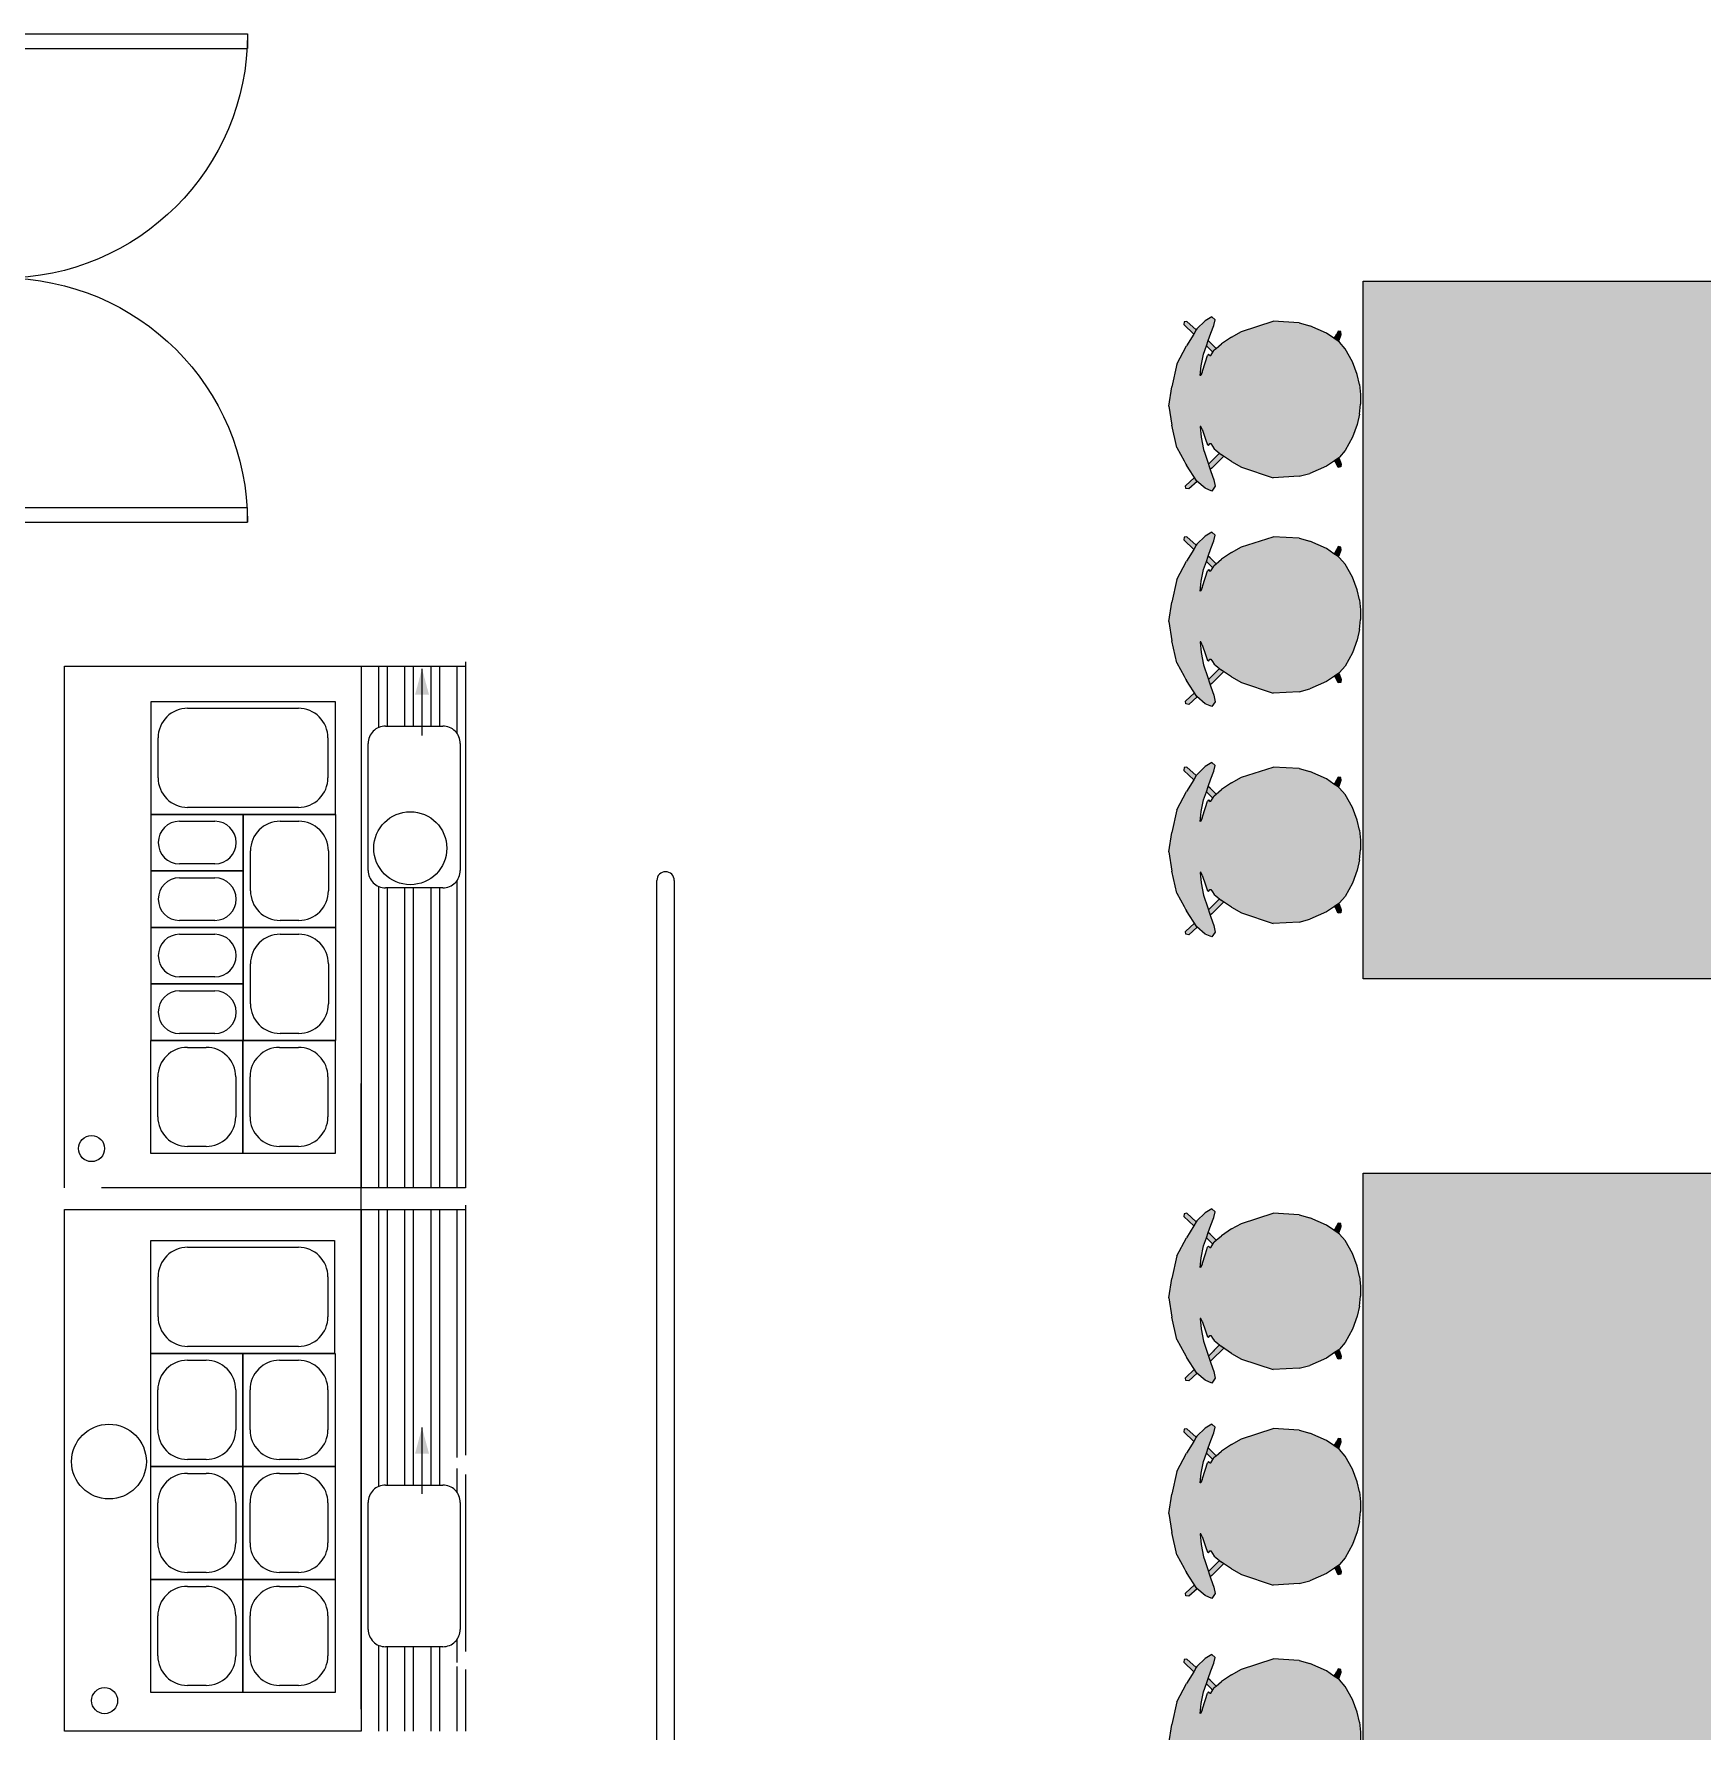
# Model space of a CAD drawing. Header units: centimetres. Extents: x 0 to 1814864, y -139216 to 99734.
# Drawn here: x 906834 to 907312.1, y 10000.4 to 10487 of the extents above; entities that cross this region are included whole.
import ezdxf

# ---------------------------------------------------------------- set-up
doc = ezdxf.new("R2010")
doc.units = ezdxf.units.CM
doc.header["$LTSCALE"] = 4
for name, color, linetype in [('0.2', 2, 'Continuous'), ('02-CONT', 2, 'Continuous'), ('AIT-AUX-03', 2, 'Continuous'), ('AIT-LAY-HTC', 254, 'Continuous'), ('AIT-LAY-MOB', 2, 'Continuous')]:
    doc.layers.add(name, color=color, linetype=linetype)

# ---------------------------------------------------------------- blocks, each defined once
blk = doc.blocks.new('1_00')
for p, q in [((-129.17, 59.05), (-129.17, 109.05)), ((-129.17, 109.05), (-126.17, 109.05)), ((-126.17, 59.05), (-126.17, 109.05)), ((-29.17, 109.05), (-32.17, 109.05)), ((-32.17, 59.05), (-32.17, 109.05)), ((-29.17, 59.05), (-29.17, 109.05)), ((-129.17, 59.05), (-126.17, 59.05)), ((-29.17, 59.05), (-32.17, 59.05))]:
    blk.add_line(p, q)
at = {"color": 1}
for centre, start, end in [((-129.17, 59.05), 0, 90), ((-29.17, 59.05), 90, 180)]:
    blk.add_arc(centre, 50, start, end, dxfattribs=at)
blk = doc.blocks.new('TDS-190MTOP')
at = {"layer": 'AIT-LAY-HTC'}
blk.add_hatch(color=256, dxfattribs=at).paths.add_polyline_path([(-190, 94.93), (-190, 0), (0, 0), (0, 94.93)])
at = {"linetype": 'Continuous'}
for p, q in [((-190, 0), (-190, 94.93)), ((-190, 94.93), (0, 94.93)), ((0, 94.93), (0, 0)), ((0, 0), (-190, 0))]:
    blk.add_line(p, q, dxfattribs=at)
blk = doc.blocks.new('cadeira formiga')
at = {"layer": 'AIT-LAY-HTC'}
h = blk.add_hatch(color=7, dxfattribs=at)
h.set_gradient(color1=(255, 255, 255), color2=(237, 228, 202), rotation=45, tint=1, name='INVSPHERICAL')
h.paths.add_polyline_path([(0.1474, -0.2145), (0.179, -0.2231), (0.254, -0.2276), (0.3464, -0.1978), (0.3759, -0.1815), (0.4048, -0.1618), (0.4209, -0.1485), (0.4266, -0.1439), (0.4307, -0.1372), (0.4364, -0.128), (0.4387, -0.1274), (0.4429, -0.1316), (0.4464, -0.1282), (0.4519, -0.1093), (0.4615, -0.0792), (0.4655, -0.0698), (0.4673, -0.069), (0.4648, -0.0975), (0.4573, -0.132), (0.4491, -0.1556), (0.4438, -0.1711), (0.4362, -0.1931), (0.4276, -0.2154), (0.4232, -0.2319), (0.4336, -0.2405), (0.453, -0.2287), (0.4769, -0.2053), (0.4785, -0.2025), (0.4859, -0.1904), (0.5068, -0.1559), (0.5358, -0.1029), (0.5499, -0.0367), (0.5591, 0.0197), (0.5499, 0.0758), (0.5358, 0.1407), (0.514, 0.1793), (0.5087, 0.1888), (0.5068, 0.1921), (0.4769, 0.2388), (0.453, 0.2595), (0.4336, 0.2677), (0.4232, 0.2537), (0.4276, 0.2346), (0.4362, 0.2102), (0.4489, 0.1716), (0.4536, 0.1574), (0.4573, 0.1461), (0.4648, 0.1101), (0.4673, 0.0795), (0.4655, 0.0791), (0.4615, 0.0874), (0.4519, 0.116), (0.4464, 0.1331), (0.4429, 0.1351), (0.4387, 0.1292), (0.4364, 0.1292), (0.4315, 0.1366), (0.4266, 0.144), (0.4217, 0.1479), (0.4048, 0.1616), (0.3759, 0.1814), (0.3464, 0.1979), (0.254, 0.2286), (0.179, 0.2246), (0.1474, 0.2164), (0.0989, 0.1951), (0.0759, 0.1791), (0.0635, 0.1705), (0.0608, 0.1686), (0.0448, 0.1497), (0.0234, 0.1109), (0.0097, 0.0731), (0.0031, 0.0433), (0, 0.0143), (0, -0.0143), (0.0031, -0.0431), (0.0097, -0.0726), (0.0234, -0.1097), (0.0448, -0.1476), (0.0608, -0.1663), (0.0653, -0.1694), (0.0775, -0.1779), (0.0989, -0.1928)])
h = blk.add_hatch(color=7, dxfattribs=at)
h.set_gradient(color1=(255, 255, 255), color2=(214, 214, 214), tint=1, name='INVSPHERICAL')
h.paths.add_polyline_path([(0.4431, 0.1892), (0.4379, 0.2049), (0.4332, 0.2004), (0.3986, 0.1659), (0.4048, 0.1616), (0.4107, 0.1568)])
h.paths.add_polyline_path([(0.4761, 0.2394), (0.4769, 0.2388), (0.4839, 0.2278), (0.5101, 0.2523), (0.5088, 0.2602), (0.5008, 0.2616)])
h.paths.add_polyline_path([(0.4385, -0.1661), (0.4438, -0.1711), (0.4491, -0.1556), (0.4344, -0.1409), (0.4307, -0.1372), (0.4266, -0.1439), (0.4209, -0.1485), (0.4238, -0.1514)])
h.paths.add_polyline_path([(0.5061, -0.2272), (0.514, -0.2259), (0.5153, -0.218), (0.4859, -0.1904), (0.4785, -0.2025)])
h = blk.add_hatch(color=7, dxfattribs=at)
h.set_gradient(color1=(255, 255, 255), color2=(214, 214, 214), tint=1, name='INVSPHERICAL')
h.paths.add_polyline_path([(0.0733, 0.1819), (0.069, 0.1912), (0.0689, 0.1913), (0.0652, 0.1985), (0.0651, 0.1985), (0.0571, 0.1973), (0.0572, 0.1972), (0.0559, 0.1892), (0.0619, 0.1723), (0.0635, 0.1705), (0.0759, 0.1791)])
h = blk.add_hatch(color=7, dxfattribs=at)
h.set_gradient(color1=(255, 255, 255), color2=(214, 214, 214), tint=1, name='INVSPHERICAL')
h.paths.add_polyline_path([(0.0733, -0.1819), (0.0772, -0.1777), (0.0653, -0.1694), (0.0648, -0.1691), (0.0619, -0.1723), (0.0559, -0.1892), (0.0572, -0.1973), (0.0652, -0.1985), (0.0689, -0.1913), (0.069, -0.1912)])
for p, q in [((0.4232, 0.2537), (0.4336, 0.2677)), ((0.4276, 0.2346), (0.4232, 0.2537)), ((0.4336, 0.2677), (0.453, 0.2595)), ((0.453, 0.2595), (0.4769, 0.2388)), ((0.4761, 0.2394), (0.5008, 0.2616)), ((0.4839, 0.2278), (0.5101, 0.2523)), ((0.5008, 0.2616), (0.5087, 0.2602)), ((0.5087, 0.2602), (0.5088, 0.2602)), ((0.5088, 0.2602), (0.5101, 0.2524)), ((0.5101, 0.2524), (0.5101, 0.2523)), ((0.0571, 0.1973), (0.0651, 0.1985)), ((0.0651, 0.1985), (0.0652, 0.1985)), ((0.0652, 0.1985), (0.0689, 0.1913)), ((0.0989, 0.1951), (0.1474, 0.2164)), ((0.179, 0.2246), (0.1474, 0.2164)), ((0.179, 0.2246), (0.254, 0.2286)), ((0.3464, 0.1979), (0.254, 0.2286)), ((0.3986, 0.1659), (0.4332, 0.2004)), ((0.4362, 0.2102), (0.4276, 0.2346)), ((0.4332, 0.2004), (0.4379, 0.2049)), ((0.4489, 0.1716), (0.4362, 0.2102)), ((0.4769, 0.2388), (0.5068, 0.1921)), ((0.0234, 0.1109), (0.0448, 0.1497)), ((0.0448, 0.1497), (0.0608, 0.1686)), ((0.0559, 0.1892), (0.0572, 0.1972)), ((0.0619, 0.1723), (0.0559, 0.1892)), ((0.0572, 0.1972), (0.0571, 0.1973)), ((0.0608, 0.1686), (0.0635, 0.1705)), ((0.0635, 0.1705), (0.0619, 0.1723)), ((0.0635, 0.1705), (0.0759, 0.1791)), ((0.0689, 0.1913), (0.069, 0.1912)), ((0.0733, 0.1819), (0.069, 0.1912)), ((0.0733, 0.1819), (0.0724, 0.1828)), ((0.0759, 0.1791), (0.0733, 0.1819)), ((0.0759, 0.1791), (0.0989, 0.1951)), ((0.3759, 0.1814), (0.3464, 0.1979)), ((0.3759, 0.1814), (0.4048, 0.1616)), ((0.4217, 0.1479), (0.4048, 0.1616)), ((0.4107, 0.1568), (0.4431, 0.1892)), ((0.4209, 0.1879), (0.4238, 0.1908)), ((0.4291, 0.1752), (0.4255, 0.1716)), ((0.4536, 0.1574), (0.4489, 0.1716)), ((0.4573, 0.1461), (0.4536, 0.1574)), ((0.5087, 0.1888), (0.5068, 0.1921)), ((0.514, 0.1793), (0.5087, 0.1888)), ((0.5358, 0.1407), (0.514, 0.1793)), ((0.0097, 0.0731), (0.0234, 0.1109)), ((0.4266, 0.144), (0.4217, 0.1479)), ((0.4315, 0.1366), (0.4266, 0.144)), ((0.4364, 0.1292), (0.4315, 0.1366)), ((0.4387, 0.1292), (0.4364, 0.1292)), ((0.4429, 0.1351), (0.4387, 0.1292)), ((0.4429, 0.1351), (0.4464, 0.1331)), ((0.4519, 0.116), (0.4464, 0.1331)), ((0.4615, 0.0874), (0.4519, 0.116)), ((0.4648, 0.1101), (0.4573, 0.1461)), ((0.4673, 0.0795), (0.4648, 0.1101)), ((0.5358, 0.1407), (0.5499, 0.0758)), ((0.0031, 0.0433), (0.0097, 0.0731)), ((0.4615, 0.0874), (0.4655, 0.0791)), ((0.4655, 0.0791), (0.4673, 0.0795)), ((0.5591, 0.0197), (0.5499, 0.0758)), ((0.0031, 0.0433), (0, 0.0143)), ((0, -0.0143), (0, 0.0143)), ((0.5591, 0.0197), (0.5499, -0.0367)), ((0.0031, -0.0431), (0, -0.0143)), ((0.0031, -0.0431), (0.0097, -0.0726)), ((0.5358, -0.1029), (0.5499, -0.0367)), ((0.0097, -0.0726), (0.0234, -0.1097)), ((0.4615, -0.0792), (0.4519, -0.1093)), ((0.4648, -0.0975), (0.4573, -0.132)), ((0.4615, -0.0792), (0.4655, -0.0698)), ((0.4673, -0.069), (0.4648, -0.0975)), ((0.4655, -0.0698), (0.4673, -0.069)), ((0.0234, -0.1097), (0.0448, -0.1476)), ((0.0448, -0.1476), (0.0608, -0.1663)), ((0.4266, -0.1439), (0.4209, -0.1485)), ((0.4307, -0.1372), (0.4266, -0.1439)), ((0.4364, -0.128), (0.4307, -0.1372)), ((0.4344, -0.1409), (0.4307, -0.1372)), ((0.4344, -0.1409), (0.449, -0.1555)), ((0.4387, -0.1274), (0.4364, -0.128)), ((0.4429, -0.1316), (0.4387, -0.1274)), ((0.4429, -0.1316), (0.4464, -0.1282)), ((0.4519, -0.1093), (0.4464, -0.1282)), ((0.4573, -0.132), (0.4491, -0.1556)), ((0.5358, -0.1029), (0.5068, -0.1559)), ((0.0619, -0.1723), (0.0559, -0.1892)), ((0.0559, -0.1892), (0.0572, -0.1972)), ((0.0572, -0.1972), (0.0571, -0.1973)), ((0.0571, -0.1973), (0.0651, -0.1985)), ((0.0608, -0.1663), (0.0653, -0.1694)), ((0.0648, -0.1691), (0.0619, -0.1723)), ((0.0652, -0.1985), (0.0689, -0.1913)), ((0.0653, -0.1694), (0.0775, -0.1779)), ((0.0689, -0.1913), (0.069, -0.1912)), ((0.0733, -0.1819), (0.069, -0.1912)), ((0.0733, -0.1819), (0.0724, -0.1828)), ((0.0772, -0.1777), (0.0733, -0.1819)), ((0.0775, -0.1779), (0.0989, -0.1928)), ((0.0989, -0.1928), (0.1474, -0.2145)), ((0.3464, -0.1978), (0.254, -0.2276)), ((0.3759, -0.1815), (0.3464, -0.1978)), ((0.3759, -0.1815), (0.4048, -0.1618)), ((0.4209, -0.1485), (0.4048, -0.1618)), ((0.4209, -0.1485), (0.4238, -0.1514)), ((0.4238, -0.1514), (0.4385, -0.1661)), ((0.4362, -0.1931), (0.4276, -0.2154)), ((0.4438, -0.1711), (0.4362, -0.1931)), ((0.4385, -0.1661), (0.4438, -0.1711)), ((0.4491, -0.1556), (0.4438, -0.1711)), ((0.449, -0.1555), (0.4491, -0.1556)), ((0.4785, -0.2025), (0.4859, -0.1904)), ((0.4859, -0.1904), (0.5068, -0.1559)), ((0.4859, -0.1904), (0.5153, -0.218)), ((0.0651, -0.1985), (0.0652, -0.1985)), ((0.179, -0.2231), (0.1474, -0.2145)), ((0.179, -0.2231), (0.254, -0.2276)), ((0.4276, -0.2154), (0.4232, -0.2319)), ((0.4232, -0.2319), (0.4336, -0.2405)), ((0.4336, -0.2405), (0.453, -0.2287)), ((0.453, -0.2287), (0.4769, -0.2053)), ((0.4769, -0.2053), (0.4785, -0.2025)), ((0.4785, -0.2025), (0.5061, -0.2272)), ((0.5061, -0.2272), (0.5139, -0.2259)), ((0.5139, -0.2259), (0.514, -0.2259)), ((0.514, -0.2259), (0.5153, -0.2181)), ((0.5153, -0.2181), (0.5153, -0.218))]:
    blk.add_line(p, q)

msp = doc.modelspace()

# ---------------------------------------------------------------- linework, layer by layer
at = {"layer": '0.2'}
for p, q in [((906957.706, 10307.011), (906957.706, 10156.205)), ((906842.794, 10156.205), (906842.794, 10305.765)), ((906842.794, 10305.765), (906927.794, 10305.765)), ((906887.911, 10305.765), (906927.794, 10305.765)), ((906927.794, 10305.765), (906957.706, 10305.765)), ((906927.794, 10305.765), (906927.794, 10156.205)), ((906927.794, 10305.765), (906927.794, 10156.205)), ((906932.776, 10305.765), (906932.776, 10288.148)), ((906935.268, 10305.765), (906935.268, 10288.565)), ((906940.254, 10305.765), (906940.254, 10288.565)), ((906942.746, 10305.765), (906942.746, 10288.565)), ((906945.242, 10285.824), (906945.242, 10305.017)), ((906947.731, 10305.765), (906947.731, 10288.565)), ((906950.224, 10305.765), (906950.224, 10288.565)), ((906955.209, 10305.765), (906955.209, 10286.576)), ((906957.702, 10305.765), (906957.702, 10156.205)), ((906867.596, 10263.251), (906867.596, 10295.656)), ((906867.596, 10295.656), (906920.316, 10295.656)), ((906878.066, 10293.662), (906909.797, 10293.662)), ((906920.316, 10295.656), (906920.316, 10263.251)), ((906934.773, 10288.565), (906951.225, 10288.565)), ((906869.591, 10273.72), (906869.591, 10285.187)), ((906918.272, 10285.187), (906918.272, 10273.72)), ((906929.788, 10247.187), (906929.788, 10283.58)), ((906956.21, 10283.58), (906956.21, 10247.187)), ((906920.316, 10263.251), (906867.596, 10263.251)), ((906867.597, 10247.049), (906867.597, 10263.251)), ((906867.597, 10263.251), (906894.019, 10263.251)), ((906909.797, 10265.245), (906878.066, 10265.245)), ((906894.019, 10263.251), (906894.019, 10247.049)), ((906894.019, 10230.847), (906894.019, 10263.251)), ((906894.019, 10263.251), (906920.441, 10263.251)), ((906920.441, 10263.251), (906920.441, 10230.847)), ((906875.748, 10261.257), (906885.868, 10261.257)), ((906904.538, 10261.257), (906909.922, 10261.257)), ((906896.063, 10241.316), (906896.063, 10252.782)), ((906918.397, 10252.782), (906918.397, 10241.316)), ((906885.868, 10249.043), (906875.748, 10249.043)), ((906894.019, 10247.049), (906867.597, 10247.049)), ((906867.597, 10230.847), (906867.597, 10247.049)), ((906867.597, 10247.049), (906894.019, 10247.049)), ((906875.748, 10245.055), (906885.868, 10245.055)), ((906894.019, 10247.049), (906894.019, 10230.847)), ((906955.209, 10244.191), (906955.209, 10156.205)), ((907012.544, 9970.714), (907012.544, 10244.321)), ((907015.037, 10246.814), (907015.037, 10246.814)), ((907017.53, 10244.321), (907017.53, 9970.714)), ((906932.776, 10242.619), (906932.776, 10156.205)), ((906951.225, 10242.202), (906934.773, 10242.202)), ((906935.268, 10242.202), (906935.268, 10156.205)), ((906940.254, 10242.202), (906940.254, 10156.205)), ((906942.746, 10242.202), (906942.746, 10156.205)), ((906947.731, 10242.202), (906947.731, 10156.205)), ((906950.224, 10242.202), (906950.224, 10156.205)), ((906867.597, 10214.644), (906867.597, 10230.847)), ((906867.597, 10230.847), (906894.019, 10230.847)), ((906894.019, 10230.847), (906867.597, 10230.847)), ((906885.868, 10232.841), (906875.748, 10232.841)), ((906875.748, 10228.853), (906885.868, 10228.853)), ((906894.019, 10230.847), (906894.019, 10214.644)), ((906894.019, 10198.442), (906894.019, 10230.847)), ((906894.019, 10230.847), (906920.441, 10230.847)), ((906920.441, 10230.847), (906894.019, 10230.847)), ((906909.922, 10232.841), (906904.538, 10232.841)), ((906904.538, 10228.853), (906909.922, 10228.853)), ((906920.441, 10230.847), (906920.441, 10198.442)), ((906896.063, 10208.911), (906896.063, 10220.377)), ((906918.397, 10220.377), (906918.397, 10208.911)), ((906894.019, 10214.644), (906867.597, 10214.644)), ((906867.597, 10198.442), (906867.597, 10214.644)), ((906867.597, 10214.644), (906894.019, 10214.644)), ((906885.868, 10216.638), (906875.748, 10216.638)), ((906894.019, 10214.644), (906894.019, 10198.442)), ((906875.748, 10212.65), (906885.868, 10212.65)), ((906885.868, 10200.436), (906875.748, 10200.436)), ((906909.922, 10200.436), (906904.538, 10200.436)), ((906867.472, 10166.037), (906867.472, 10198.442)), ((906867.472, 10198.442), (906893.894, 10198.442)), ((906894.019, 10198.442), (906867.597, 10198.442)), ((906877.991, 10196.448), (906883.375, 10196.448)), ((906893.894, 10198.442), (906893.894, 10166.037)), ((906893.894, 10166.037), (906893.894, 10198.442)), ((906893.894, 10198.442), (906920.316, 10198.442)), ((906920.441, 10198.442), (906894.019, 10198.442)), ((906904.413, 10196.448), (906909.797, 10196.448)), ((906920.316, 10198.442), (906920.316, 10166.037)), ((906869.516, 10176.506), (906869.516, 10187.973)), ((906891.85, 10187.973), (906891.85, 10176.506)), ((906895.938, 10176.506), (906895.938, 10187.973)), ((906918.272, 10187.973), (906918.272, 10176.506)), ((906927.794, 10006.645), (906927.794, 10186.117)), ((906893.894, 10166.037), (906867.472, 10166.037)), ((906883.375, 10168.031), (906877.991, 10168.031)), ((906920.316, 10166.037), (906893.894, 10166.037)), ((906909.797, 10168.031), (906904.413, 10168.031)), ((906927.794, 10156.205), (906853.374, 10156.205)), ((906927.794, 10156.205), (906887.911, 10156.205)), ((906957.706, 10156.205), (906927.794, 10156.205)), ((906957.706, 10151.219), (906957.706, 10079.536)), ((906842.794, 10149.973), (906927.794, 10149.973)), ((906842.794, 10000.413), (906842.794, 10149.973)), ((906887.911, 10149.973), (906927.794, 10149.973)), ((906927.794, 10149.973), (906957.706, 10149.973)), ((906927.794, 10149.973), (906927.794, 10000.413)), ((906927.794, 10149.973), (906927.794, 10000.413)), ((906932.776, 10149.973), (906932.776, 10070.538)), ((906935.268, 10149.973), (906935.268, 10070.955)), ((906940.254, 10149.973), (906940.254, 10070.955)), ((906942.746, 10149.973), (906942.746, 10070.955)), ((906947.731, 10149.973), (906947.731, 10070.955)), ((906950.224, 10149.973), (906950.224, 10070.955)), ((906955.209, 10149.973), (906955.209, 10078.847)), ((906957.702, 10149.973), (906957.702, 10079.536)), ((906867.472, 10108.706), (906867.472, 10141.111)), ((906867.472, 10141.111), (906920.192, 10141.111)), ((906920.192, 10141.111), (906920.192, 10108.706)), ((906878.066, 10139.117), (906909.797, 10139.117)), ((906869.591, 10119.175), (906869.591, 10130.641)), ((906918.272, 10130.641), (906918.272, 10119.175)), ((906920.192, 10108.706), (906867.472, 10108.706)), ((906867.472, 10108.706), (906893.894, 10108.706)), ((906867.472, 10076.301), (906867.472, 10108.706)), ((906877.991, 10106.712), (906883.375, 10106.712)), ((906909.797, 10110.7), (906878.066, 10110.7)), ((906893.894, 10108.706), (906893.894, 10076.301)), ((906893.894, 10076.301), (906893.894, 10108.706)), ((906893.894, 10108.706), (906920.316, 10108.706)), ((906904.413, 10106.712), (906909.797, 10106.712)), ((906920.316, 10108.706), (906920.316, 10076.301)), ((906842.794, 10000.413), (906842.794, 10097.596)), ((906869.516, 10086.77), (906869.516, 10098.237)), ((906891.85, 10098.237), (906891.85, 10086.77)), ((906895.938, 10086.77), (906895.938, 10098.237)), ((906918.272, 10098.237), (906918.272, 10086.77)), ((906867.472, 10076.301), (906867.472, 10087.269)), ((906945.242, 10068.463), (906945.242, 10087.407)), ((906883.375, 10078.295), (906877.991, 10078.295)), ((906909.797, 10078.295), (906904.413, 10078.295)), ((906867.472, 10043.897), (906867.472, 10076.301)), ((906867.472, 10076.301), (906893.894, 10076.301)), ((906893.894, 10076.301), (906867.472, 10076.301)), ((906877.991, 10074.307), (906883.375, 10074.307)), ((906893.894, 10076.301), (906893.894, 10043.897)), ((906920.316, 10076.301), (906893.894, 10076.301)), ((906893.894, 10043.897), (906893.894, 10076.301)), ((906893.894, 10076.301), (906920.316, 10076.301)), ((906904.413, 10074.307), (906909.797, 10074.307)), ((906920.316, 10076.301), (906920.316, 10043.897)), ((906955.209, 10075.659), (906955.209, 10068.966)), ((906957.702, 10073.965), (906957.702, 10023.216)), ((906957.706, 10073.966), (906957.706, 10023.216)), ((906934.773, 10070.955), (906951.225, 10070.955)), ((906869.516, 10054.366), (906869.516, 10065.832)), ((906891.85, 10065.832), (906891.85, 10054.366)), ((906895.938, 10054.366), (906895.938, 10065.832)), ((906918.272, 10065.832), (906918.272, 10054.366)), ((906929.788, 10029.577), (906929.788, 10065.97)), ((906956.21, 10065.97), (906956.21, 10029.577)), ((906893.894, 10043.897), (906867.472, 10043.897)), ((906867.472, 10011.492), (906867.472, 10043.897)), ((906867.472, 10043.897), (906893.894, 10043.897)), ((906883.375, 10045.891), (906877.991, 10045.891)), ((906893.894, 10043.897), (906893.894, 10011.492)), ((906920.316, 10043.897), (906893.894, 10043.897)), ((906893.894, 10011.492), (906893.894, 10043.897)), ((906893.894, 10043.897), (906920.316, 10043.897)), ((906909.797, 10045.891), (906904.413, 10045.891)), ((906920.316, 10043.897), (906920.316, 10011.492)), ((906877.991, 10041.902), (906883.375, 10041.902)), ((906904.413, 10041.902), (906909.797, 10041.902)), ((906869.516, 10021.961), (906869.516, 10033.427)), ((906891.85, 10033.427), (906891.85, 10021.961)), ((906895.938, 10021.961), (906895.938, 10033.428)), ((906918.272, 10033.428), (906918.272, 10021.961)), ((906932.776, 10025.01), (906932.776, 10000.413)), ((906951.225, 10024.592), (906934.773, 10024.592)), ((906935.268, 10024.592), (906935.268, 10000.413)), ((906940.254, 10024.592), (906940.254, 10000.413)), ((906942.746, 10024.592), (906942.746, 10000.413)), ((906947.731, 10024.592), (906947.731, 10000.413)), ((906950.224, 10024.592), (906950.224, 10000.413)), ((906955.209, 10026.581), (906955.209, 10020.093)), ((906955.209, 10018.92), (906955.209, 10000.413)), ((906957.702, 10018.027), (906957.702, 10000.413)), ((906957.706, 10018.026), (906957.706, 10000.413)), ((906893.894, 10011.492), (906867.472, 10011.492)), ((906883.375, 10013.486), (906877.991, 10013.486)), ((906920.316, 10011.492), (906893.894, 10011.492)), ((906909.797, 10013.486), (906904.413, 10013.486)), ((906927.794, 10000.413), (906842.794, 10000.413)), ((906927.794, 10000.413), (906887.911, 10000.413))]:
    msp.add_line(p, q, dxfattribs=at)
for centre, radius in [((906941.877, 10253.543), 10.469), ((906855.506, 10077.686), 10.721)]:
    msp.add_circle(centre, radius, dxfattribs=at)
for centre, radius, start, end in [((906878.066, 10285.187), 8.475, 89.99996, 180.00004), ((906909.797, 10285.187), 8.475, 359.99953, 89.99962), ((906934.773, 10283.58), 4.985, 90.00068, 180.00077), ((906951.225, 10283.58), 4.985, 359.99923, 89.99932), ((906878.066, 10273.72), 8.475, 179.99996, 270.00004), ((906909.797, 10273.72), 8.475, 270.00038, 0.00047), ((906875.748, 10255.15), 6.107, 90, 270), ((906885.868, 10255.15), 6.107, 270, 90), ((906904.538, 10252.782), 8.475, 90.00039, 180.00047), ((906909.922, 10252.782), 8.475, 359.99996, 90.00004), ((906875.748, 10238.948), 6.107, 90, 270), ((906885.868, 10238.948), 6.107, 270, 90), ((906934.773, 10247.187), 4.985, 179.99923, 269.99932), ((906951.225, 10247.187), 4.985, 270.00068, 0.00077), ((907015.037, 10244.321), 2.493, 89.99996, 180.00004), ((907015.037, 10244.321), 2.492, 359.9985, 89.99859), ((906904.538, 10241.316), 8.475, 179.99953, 269.99961), ((906909.922, 10241.316), 8.475, 269.99996, 0.00004), ((906875.748, 10222.745), 6.107, 90, 270), ((906885.868, 10222.745), 6.107, 270, 90), ((906904.538, 10220.378), 8.475, 90.00039, 180.00047), ((906909.922, 10220.377), 8.475, 359.99996, 90.00004), ((906875.748, 10206.543), 6.107, 90, 270), ((906885.868, 10206.543), 6.107, 270, 90), ((906904.538, 10208.911), 8.475, 179.99953, 269.99961), ((906909.922, 10208.911), 8.475, 269.99996, 0.00004), ((906877.991, 10187.973), 8.475, 89.99996, 180.00004), ((906883.375, 10187.973), 8.475, 359.99996, 90.00004), ((906904.413, 10187.973), 8.475, 89.99996, 180.00004), ((906909.797, 10187.973), 8.475, 0.00039, 90.00047), ((906877.991, 10176.506), 8.475, 180.00039, 270.00047), ((906883.375, 10176.506), 8.475, 269.99953, 359.99961), ((906904.413, 10176.506), 8.475, 179.99996, 270.00004), ((906909.797, 10176.506), 8.475, 269.99953, 359.99961), ((906878.066, 10130.641), 8.475, 89.99996, 180.00004), ((906909.797, 10130.642), 8.475, 359.99953, 89.99962), ((906878.066, 10119.175), 8.475, 179.99996, 270.00004), ((906909.797, 10119.175), 8.475, 270.00038, 0.00047), ((906877.991, 10098.237), 8.475, 89.99953, 179.99961), ((906883.375, 10098.237), 8.475, 0.00039, 90.00047), ((906904.413, 10098.237), 8.475, 90.00039, 180.00047), ((906909.797, 10098.237), 8.475, 359.99996, 90.00004), ((906877.991, 10086.77), 8.475, 180.00039, 270.00047), ((906883.375, 10086.77), 8.475, 269.99953, 359.99961), ((906904.413, 10086.77), 8.475, 179.99996, 270.00004), ((906909.797, 10086.77), 8.475, 269.99953, 359.99961), ((906877.991, 10065.832), 8.475, 89.99996, 180.00004), ((906883.375, 10065.832), 8.475, 359.99996, 90.00004), ((906904.413, 10065.832), 8.475, 89.99996, 180.00004), ((906909.797, 10065.832), 8.475, 0.00039, 90.00047), ((906934.773, 10065.97), 4.985, 90.00068, 180.00077), ((906951.225, 10065.97), 4.985, 359.99923, 89.99932), ((906877.991, 10054.366), 8.475, 179.99996, 270.00004), ((906883.375, 10054.366), 8.475, 269.99996, 0.00004), ((906904.413, 10054.366), 8.475, 179.99996, 270.00004), ((906909.797, 10054.366), 8.475, 269.99953, 359.99961), ((906877.991, 10033.427), 8.475, 89.99996, 180.00004), ((906883.375, 10033.427), 8.475, 359.99996, 90.00004), ((906904.413, 10033.428), 8.475, 89.99996, 180.00004), ((906909.797, 10033.427), 8.475, 0.00039, 90.00047), ((906934.773, 10029.577), 4.985, 179.99923, 269.99932), ((906951.225, 10029.577), 4.985, 270.00068, 0.00077), ((906877.991, 10021.961), 8.475, 180.00039, 270.00047), ((906883.375, 10021.961), 8.475, 269.99953, 359.99961), ((906904.413, 10021.961), 8.475, 179.99996, 270.00004), ((906909.797, 10021.961), 8.475, 269.99953, 359.99961)]:
    msp.add_arc(centre, radius, start, end, dxfattribs=at)
for centre, start_param, end_param in [((906850.521, 10167.422), 2.356198748795674, 8.63938405597526), ((906854.26, 10009.137), 2.356198748795713, 8.639384055975297)]:
    msp.add_ellipse(centre, major_axis=(-2.644, -2.644), ratio=1, start_param=start_param, end_param=end_param, dxfattribs=at)
for points in [[(906947.246, 10297.539), (906945.242, 10305.017), (906943.239, 10297.539)], [(906947.246, 10079.929), (906945.242, 10087.407), (906943.239, 10079.929)]]:
    msp.add_solid(points, dxfattribs=at)

# ---------------------------------------------------------------- block references
at = {"layer": '02-CONT', "xscale": -1.399999999999958, "yscale": 1.399999999999958, "zscale": 1.399999999999958, "rotation": 270}
msp.add_blockref('1_00', (906742.561, 10527.855), dxfattribs=at)
at = {"layer": 'AIT-AUX-03', "linetype": 'Continuous', "xscale": 1.052631578934469, "yscale": 1.052631578934469, "zscale": 1.052631578934469, "rotation": 90}
for p in [(907314.934, 10416.098, 0), (907314.934, 10160.365, 0)]:
    msp.add_blockref('TDS-190MTOP', p, dxfattribs=at)
at = {"layer": 'AIT-LAY-MOB', "ltscale": 3, "xscale": 98.307817861594, "yscale": 98.307817861594, "zscale": 98.307817861594, "rotation": 180}
for p in [(907214.205, 10382.255), (907214.205, 10320.494), (907214.205, 10254.442), (907214.205, 10126.523), (907214.205, 10064.762), (907214.205, 9998.709)]:
    msp.add_blockref('cadeira formiga', p, dxfattribs=at)

doc.saveas('drawing.dxf')
